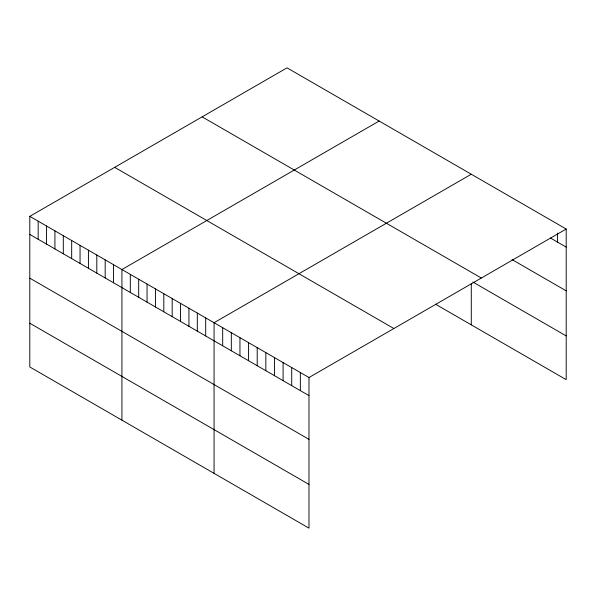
<?xml version="1.0" encoding="UTF-8"?>
<svg xmlns="http://www.w3.org/2000/svg" width="596" height="596" viewBox="0 0 596 596"><rect width="100%" height="100%" fill="white"/><g stroke="black" fill="none" stroke-linecap="round" stroke-linejoin="round"><path stroke-width="0.89" d="M29.8 216.348L308.981 377.529L308.981 528.153L29.8 366.972L29.8 216.348L287.019 67.847L566.2 229.028L566.2 379.652L435.49 304.191M379.145 121.033L121.927 269.541L121.927 420.165M471.28 174.226L214.061 322.727L214.061 473.351M308.981 377.529L566.2 229.028M550.51 238.05L566.2 247.109M512.068 259.595L566.2 290.848M202.133 116.853L481.315 278.034M472.844 282.012L566.2 335.913M114.685 167.342L393.867 328.523M29.8 234.429L308.981 395.61M29.8 278.168L308.981 439.349M29.8 323.233L308.981 484.414M557.573 233.088L557.573 242.125M471.28 283.733L471.28 324.85M300.354 372.552L300.354 390.626M291.72 367.568L291.72 385.649M283.093 362.584L283.093 380.665M274.465 357.6L274.465 375.681M265.838 352.623L265.838 370.697M257.204 347.639L257.204 365.72M248.577 342.655L248.577 360.736M239.95 337.679L239.95 355.752M231.315 332.695L231.315 350.768M222.688 327.711L222.688 345.792M205.687 317.892L205.687 335.973M197.306 313.056L197.306 331.138M188.932 308.221L188.932 326.303M180.558 303.386L180.558 321.467M172.184 298.551L172.184 316.632M163.811 293.716L163.811 311.797M155.429 288.881L155.429 306.962M147.056 284.046L147.056 302.127M138.682 279.211L138.682 297.285M130.308 274.376L130.308 292.45M113.553 264.706L113.553 282.78M105.179 259.871L105.179 277.945M96.805 255.028L96.805 273.11M88.431 250.193L88.431 268.274M80.05 245.358L80.05 263.439M71.676 240.523L71.676 258.604M63.303 235.688L63.303 253.769M54.929 230.853L54.929 248.934M46.548 226.018L46.548 244.099M38.174 221.183L38.174 239.264"/></g></svg>
